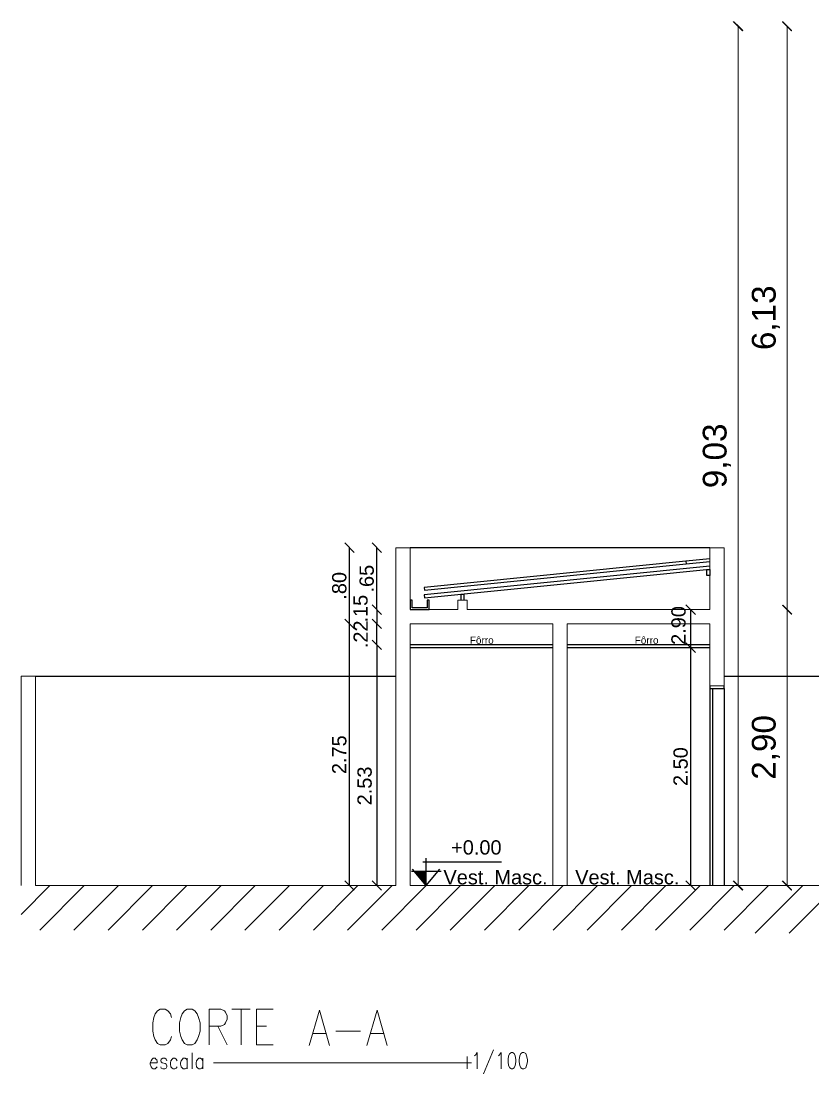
# Model space of a CAD drawing. Extents: x 3377 to 3790, y 1673 to 1846.
# Drawn here: x 3505.01 to 3513.33, y 1760.42 to 1771.48 of the extents above; entities that cross this region are included whole.
import ezdxf

# ---------------------------------------------------------------- set-up
doc = ezdxf.new("R2010")
doc.units = 0
doc.header["$LTSCALE"] = 2
doc.header["$PDMODE"] = 32
doc.layers.add('. TEXTO', color=7, linetype='Continuous', lineweight=0)
for name, color, linetype in [('A-PARED', 4, 'Continuous'), ('Hach', 8, 'Continuous'), ('LCL - COTAS', 30, 'Continuous'), ('LCL-NIVEL', 1, 'Continuous'), ('PDF7_07-HACHURIADO', 7, 'Continuous'), ('PDF7_A_Prancha', 7, 'Continuous'), ('PDF7_Text', 7, 'Continuous'), ('PDF9_A_Prancha', 7, 'Continuous')]:
    doc.layers.add(name, color=color, linetype=linetype)
for name, color, linetype, true_color in [('PDF7_0', 7, 'Continuous', 0xc6c6c6), ('PDF7_13-CORTE', 7, 'Continuous', 0xe3e3e3), ('PDF7_COTAS', 7, 'Continuous', 0x8e8e8e)]:
    doc.layers.add(name, color=color, linetype=linetype, true_color=true_color)
doc.styles.add('75_R80', font='arial.ttf', dxfattribs={"height": 0.15})
doc.styles.add('Annotative', font='arial.ttf')
doc.styles.add('PDF Arial', font='arial.ttf')
doc.styles.add('ROMANS', font='arial.ttf')
doc.dimstyles.new('1-100', dxfattribs={"dimtxt": 0.15, "dimasz": 0.1, "dimexe": 0.05, "dimexo": 0.1, "dimgap": 0.03, "dimtad": 1, "dimzin": 5, "dimdsep": 46, "dimtxsty": 'ROMANS', "dimblk": 'OBLIQUE', "dimcen": 0, "dimse1": 1, "dimse2": 1, "dimclrd": 256, "dimclre": 256, "dimclrt": 2, "dimadec": 0, "dimazin": 0, "dimtfac": 1, "dimtofl": 0, "dimtmove": 2, "dimatfit": 3, "dimldrblk": 'OBLIQUE', "dimfxl": 0.04, "dimtolj": 1, "dimtzin": 1, "dimarcsym": 0})

# ---------------------------------------------------------------- blocks, each defined once
blk = doc.blocks.new('A$C59615442')
at = {"color": 1}
blk.add_line((0.15, 2.07), (0.15, 0), dxfattribs=at)
at = {"layer": 'A-PARED', "color": 2}
for points in [[(0, 2.1), (0, 2.07), (0.15, 2.07), (0.15, 2.1)], [(0, 2.07), (0, 0)], [(0.03, 2.07), (0.03, 0)]]:
    blk.add_lwpolyline(points, dxfattribs=at)
blk = doc.blocks.new('A$C2e56613c')
blk.add_blockref('A$C59615442', (0, 0))
blk = doc.blocks.new('nivel corte')
at = {"color": 1}
for p, q in [((-0.038, 0.249), (0.791, 0.249)), ((0, 0), (0, 0.287)), ((-0.155, 0.15), (0.155, 0.15)), ((0, 0), (-0.144, 0.174)), ((0, 0.141), (-0.117, 0.141)), ((0, 0.131), (-0.109, 0.131)), ((0, 0.122), (-0.101, 0.122)), ((0, 0.113), (-0.093, 0.113)), ((0, 0), (0.144, 0.174)), ((0, 0.103), (-0.086, 0.103)), ((0, 0.094), (-0.078, 0.094)), ((0, 0.084), (-0.07, 0.084)), ((0, 0.075), (-0.062, 0.075)), ((0, 0.066), (-0.054, 0.066)), ((0, 0.056), (-0.047, 0.056)), ((0, 0.047), (-0.039, 0.047)), ((0, 0.038), (-0.031, 0.038)), ((0, 0.028), (-0.023, 0.028)), ((0, 0.019), (-0.016, 0.019)), ((0, 0.009), (-0.008, 0.009))]:
    blk.add_line(p, q, dxfattribs=at)
blk = doc.blocks.new('_Oblique')
at = {"color": 0, "linetype": 'ByBlock', "lineweight": -2}
blk.add_line((-0.5, -0.5), (0.5, 0.5), dxfattribs=at)
blk = doc.blocks.new('*D809')
at = {"layer": 'Defpoints', "color": 0, "transparency": 16777216}
for p in [(3512.05, 1764.898), (3512.4, 1764.898), (3512.4, 1762.398)]:
    blk.add_point(p, dxfattribs=at)
at = {"layer": 'LCL - COTAS', "lineweight": -2, "transparency": 16777216}
blk.add_line((3512.05, 1762.398), (3512.05, 1764.898), dxfattribs=at)
at = {"layer": 'LCL - COTAS', "lineweight": -2, "transparency": 16777216, "xscale": 0.1, "yscale": 0.1, "zscale": 0.1}
for p, rotation in [((3512.05, 1764.898), 90), ((3512.05, 1762.398), 270)]:
    blk.add_blockref('_Oblique', p, dxfattribs=dict(at, rotation=rotation))
at = {"layer": 'LCL - COTAS', "color": 2, "transparency": 16777216, "insert": (3511.944, 1763.648), "char_height": 0.15, "attachment_point": 5, "rotation": 90, "style": 'Annotative'}
blk.add_mtext('\\A1;2.50', dxfattribs=at)
blk = doc.blocks.new('*D810')
at = {"layer": 'Defpoints', "color": 0, "transparency": 16777216}
for p in [(3509.1, 1764.928), (3508.75, 1762.398), (3512.4, 1762.398)]:
    blk.add_point(p, dxfattribs=at)
at = {"layer": 'LCL - COTAS', "lineweight": -2, "transparency": 16777216}
blk.add_line((3508.75, 1764.928), (3508.75, 1762.398), dxfattribs=at)
at = {"layer": 'LCL - COTAS', "lineweight": -2, "transparency": 16777216, "xscale": 0.1, "yscale": 0.1, "zscale": 0.1}
for p, rotation in [((3508.75, 1764.928), 90), ((3508.75, 1762.398), 270)]:
    blk.add_blockref('_Oblique', p, dxfattribs=dict(at, rotation=rotation))
at = {"layer": 'LCL - COTAS', "color": 2, "transparency": 16777216, "insert": (3508.622, 1763.445), "char_height": 0.15, "attachment_point": 5, "rotation": 90, "style": 'Annotative'}
blk.add_mtext('\\A1;2.53', dxfattribs=at)
blk = doc.blocks.new('*D811')
at = {"layer": 'Defpoints', "color": 0, "transparency": 16777216}
for p in [(3509.1, 1765.298), (3512.05, 1765.298), (3512.4, 1762.398)]:
    blk.add_point(p, dxfattribs=at)
at = {"layer": 'LCL - COTAS', "lineweight": -2, "transparency": 16777216}
blk.add_line((3512.05, 1762.398), (3512.05, 1765.298), dxfattribs=at)
at = {"layer": 'LCL - COTAS', "lineweight": -2, "transparency": 16777216, "xscale": 0.1, "yscale": 0.1, "zscale": 0.1}
for p, rotation in [((3512.05, 1765.298), 90), ((3512.05, 1762.398), 270)]:
    blk.add_blockref('_Oblique', p, dxfattribs=dict(at, rotation=rotation))
at = {"layer": 'LCL - COTAS', "color": 2, "transparency": 16777216, "insert": (3511.922, 1765.131), "char_height": 0.15, "attachment_point": 5, "rotation": 90, "style": 'Annotative'}
blk.add_mtext('\\A1;2.90', dxfattribs=at)
blk = doc.blocks.new('*D812')
at = {"layer": 'Defpoints', "color": 0, "transparency": 16777216}
for p in [(3508.75, 1765.948), (3509.1, 1765.948), (3509.1, 1765.298)]:
    blk.add_point(p, dxfattribs=at)
at = {"layer": 'LCL - COTAS', "lineweight": -2, "transparency": 16777216}
blk.add_line((3508.75, 1765.298), (3508.75, 1765.948), dxfattribs=at)
at = {"layer": 'LCL - COTAS', "lineweight": -2, "transparency": 16777216, "xscale": 0.1, "yscale": 0.1, "zscale": 0.1}
for p, rotation in [((3508.75, 1765.948), 90), ((3508.75, 1765.298), 270)]:
    blk.add_blockref('_Oblique', p, dxfattribs=dict(at, rotation=rotation))
at = {"layer": 'LCL - COTAS', "color": 2, "transparency": 16777216, "insert": (3508.644, 1765.623), "char_height": 0.15, "attachment_point": 5, "rotation": 90, "style": 'Annotative'}
blk.add_mtext('\\A1;.65', dxfattribs=at)
blk = doc.blocks.new('*D813')
at = {"layer": 'Defpoints', "color": 0, "transparency": 16777216}
for p in [(3508.463, 1765.148), (3509.1, 1765.148), (3509.1, 1762.398)]:
    blk.add_point(p, dxfattribs=at)
at = {"layer": 'LCL - COTAS', "lineweight": -2, "transparency": 16777216}
blk.add_line((3508.463, 1762.398), (3508.463, 1765.148), dxfattribs=at)
at = {"layer": 'LCL - COTAS', "lineweight": -2, "transparency": 16777216, "xscale": 0.1, "yscale": 0.1, "zscale": 0.1}
for p, rotation in [((3508.463, 1765.148), 90), ((3508.463, 1762.398), 270)]:
    blk.add_blockref('_Oblique', p, dxfattribs=dict(at, rotation=rotation))
at = {"layer": 'LCL - COTAS', "color": 2, "transparency": 16777216, "insert": (3508.356, 1763.773), "char_height": 0.15, "attachment_point": 5, "rotation": 90, "style": 'Annotative'}
blk.add_mtext('\\A1;2.75', dxfattribs=at)
blk = doc.blocks.new('*D814')
at = {"layer": 'Defpoints', "color": 0, "transparency": 16777216}
for p in [(3508.463, 1765.948), (3509.1, 1765.948), (3509.1, 1765.148)]:
    blk.add_point(p, dxfattribs=at)
at = {"layer": 'LCL - COTAS', "lineweight": -2, "transparency": 16777216}
blk.add_line((3508.463, 1765.148), (3508.463, 1765.948), dxfattribs=at)
at = {"layer": 'LCL - COTAS', "lineweight": -2, "transparency": 16777216, "xscale": 0.1, "yscale": 0.1, "zscale": 0.1}
for p, rotation in [((3508.463, 1765.948), 90), ((3508.463, 1765.148), 270)]:
    blk.add_blockref('_Oblique', p, dxfattribs=dict(at, rotation=rotation))
at = {"layer": 'LCL - COTAS', "color": 2, "transparency": 16777216, "insert": (3508.356, 1765.548), "char_height": 0.15, "attachment_point": 5, "rotation": 90, "style": 'Annotative'}
blk.add_mtext('\\A1;.80', dxfattribs=at)
blk = doc.blocks.new('*D877')
at = {"layer": 'Defpoints', "color": 0, "transparency": 16777216}
for p in [(3509.1, 1765.298), (3508.75, 1765.148), (3509.1, 1765.148)]:
    blk.add_point(p, dxfattribs=at)
at = {"layer": 'LCL - COTAS', "lineweight": -2, "transparency": 16777216}
blk.add_line((3508.75, 1765.298), (3508.75, 1765.148), dxfattribs=at)
at = {"layer": 'LCL - COTAS', "lineweight": -2, "transparency": 16777216, "xscale": 0.1, "yscale": 0.1, "zscale": 0.1}
for p, rotation in [((3508.75, 1765.298), 90), ((3508.75, 1765.148), 270)]:
    blk.add_blockref('_Oblique', p, dxfattribs=dict(at, rotation=rotation))
at = {"layer": 'LCL - COTAS', "color": 2, "transparency": 16777216, "insert": (3508.579, 1765.308), "char_height": 0.15, "attachment_point": 5, "rotation": 90, "style": 'Annotative'}
blk.add_mtext('\\A1;.15', dxfattribs=at)
blk = doc.blocks.new('*D878')
at = {"layer": 'Defpoints', "color": 0, "transparency": 16777216}
for p in [(3508.75, 1765.148), (3509.1, 1765.148), (3509.1, 1764.928)]:
    blk.add_point(p, dxfattribs=at)
at = {"layer": 'LCL - COTAS', "lineweight": -2, "transparency": 16777216}
blk.add_line((3508.75, 1764.928), (3508.75, 1765.148), dxfattribs=at)
at = {"layer": 'LCL - COTAS', "lineweight": -2, "transparency": 16777216, "xscale": 0.1, "yscale": 0.1, "zscale": 0.1}
for p, rotation in [((3508.75, 1765.148), 90), ((3508.75, 1764.928), 270)]:
    blk.add_blockref('_Oblique', p, dxfattribs=dict(at, rotation=rotation))
at = {"layer": 'LCL - COTAS', "color": 2, "transparency": 16777216, "insert": (3508.58, 1765.038), "char_height": 0.15, "attachment_point": 5, "rotation": 90, "style": 'Annotative'}
blk.add_mtext('\\A1;.22', dxfattribs=at)

msp = doc.modelspace()

# ---------------------------------------------------------------- linework, layer by layer
at = {"color": 1}
for p, q in [((3512.25, 1765.948), (3509.1, 1765.948)), ((3505.161, 1764.598), (3508.95, 1764.598)), ((3512.4, 1764.598), (3513.832, 1764.598))]:
    msp.add_line(p, q, dxfattribs=at)
at = {"layer": 'A-PARED', "color": 3}
msp.add_lwpolyline([(3512.25, 1765.753), (3509.247, 1765.452), (3509.25, 1765.423), (3512.25, 1765.723)], dxfattribs=at)
at = {"layer": 'A-PARED', "color": 2}
msp.add_lwpolyline([(3512.22, 1765.656), (3512.22, 1765.72), (3512.25, 1765.72), (3512.25, 1765.656)], close=True, dxfattribs=at)
msp.add_lwpolyline([(3509.635, 1765.398), (3509.635, 1765.461), (3509.665, 1765.461), (3509.665, 1765.398)], dxfattribs=at)
at = {"layer": 'Hach', "color": 9}
for p, q in [((3510.6, 1764.928), (3509.1, 1764.928)), ((3510.6, 1764.898), (3509.1, 1764.898)), ((3512.25, 1764.928), (3510.75, 1764.928)), ((3512.25, 1764.898), (3510.75, 1764.898))]:
    msp.add_line(p, q, dxfattribs=at)
msp.add_lwpolyline([(3512.25, 1765.833), (3511.998, 1765.808), (3512.001, 1765.778), (3512.25, 1765.803)], dxfattribs=at)
at = {"layer": 'Hach'}
msp.add_lwpolyline([(3511.998, 1765.808), (3509.247, 1765.532), (3509.25, 1765.503), (3512.001, 1765.778)], dxfattribs=at)
msp.add_lwpolyline([(3509.28, 1765.398), (3509.28, 1765.318), (3509.12, 1765.318), (3509.12, 1765.398), (3509.1, 1765.398), (3509.1, 1765.298), (3509.3, 1765.298), (3509.3, 1765.398)], close=True, dxfattribs=at)
at = {"layer": 'PDF7_0', "color": 7, "transparency": 33554559}
for points in [[(3512.605, 1771.385), (3512.491, 1771.474), (3512.504, 1771.483)], [(3512.593, 1771.373), (3512.605, 1771.385), (3512.491, 1771.474)], [(3513.117, 1771.385), (3513.007, 1771.474), (3513.02, 1771.483)], [(3513.109, 1771.373), (3513.117, 1771.385), (3513.007, 1771.474)], [(3513.117, 1765.254), (3513.007, 1765.343), (3513.02, 1765.351)], [(3513.02, 1765.351), (3513.007, 1765.343), (3513.117, 1765.254)], [(3513.109, 1765.241), (3513.117, 1765.254), (3513.007, 1765.343)], [(3513.007, 1765.343), (3513.117, 1765.254), (3513.109, 1765.241)], [(3512.503, 1762.453), (3512.491, 1762.444), (3512.605, 1762.355)], [(3512.491, 1762.444), (3512.605, 1762.355), (3512.592, 1762.343)], [(3513.019, 1762.453), (3513.007, 1762.444), (3513.117, 1762.355)], [(3513.007, 1762.444), (3513.117, 1762.355), (3513.108, 1762.343)]]:
    msp.add_solid(points, dxfattribs=at)
at = {"layer": 'PDF7_07-HACHURIADO', "lineweight": 0}
for points in [[(3505.01, 1762.094), (3505.313, 1762.398)], [(3508.95, 1762.398), (3505.161, 1762.398)], [(3505.206, 1761.931), (3505.673, 1762.398)], [(3505.566, 1761.931), (3506.033, 1762.398)], [(3505.926, 1761.931), (3506.393, 1762.398)], [(3506.285, 1761.931), (3506.752, 1762.398)], [(3506.645, 1761.931), (3507.112, 1762.398)], [(3507.005, 1761.931), (3507.472, 1762.398)], [(3507.364, 1761.931), (3507.831, 1762.398)], [(3507.724, 1761.931), (3508.191, 1762.398)], [(3508.084, 1761.931), (3508.551, 1762.398)], [(3508.443, 1761.931), (3508.91, 1762.398)], [(3508.803, 1761.931), (3509.27, 1762.398)], [(3509.163, 1761.931), (3509.63, 1762.398)], [(3509.522, 1761.931), (3509.99, 1762.398)], [(3509.882, 1761.931), (3510.349, 1762.398)], [(3510.242, 1761.931), (3510.709, 1762.398)], [(3510.602, 1761.931), (3511.069, 1762.398)], [(3510.961, 1761.931), (3511.428, 1762.398)], [(3511.321, 1761.931), (3511.788, 1762.398)], [(3511.681, 1761.931), (3512.148, 1762.398)], [(3512.04, 1761.931), (3512.507, 1762.398)], [(3512.4, 1761.931), (3512.867, 1762.398)], [(3512.727, 1761.898), (3513.227, 1762.398)], [(3513.083, 1761.898), (3513.586, 1762.398)]]:
    msp.add_lwpolyline(points, dxfattribs=at)
at = {"layer": 'PDF7_13-CORTE', "color": 4, "lineweight": 0}
msp.add_lwpolyline([(3512.4, 1762.398), (3509.1, 1762.398), (3509.1, 1765.148), (3510.6, 1765.148), (3510.6, 1762.398), (3510.75, 1762.398), (3510.75, 1765.148), (3512.25, 1765.148), (3512.25, 1764.498), (3512.4, 1764.498), (3512.4, 1765.948), (3512.25, 1765.948), (3512.25, 1765.298), (3509.7, 1765.298), (3509.7, 1765.398), (3509.6, 1765.398), (3509.6, 1765.298), (3509.1, 1765.298), (3509.1, 1765.948), (3508.95, 1765.948), (3508.95, 1762.398)], dxfattribs=at)
at = {"layer": 'PDF7_13-CORTE', "color": 7, "lineweight": 0}
for points in [[(3513.984, 1765.296), (3513.832, 1765.296), (3513.832, 1762.398), (3512.4, 1762.398)], [(3505.01, 1762.398), (3505.01, 1764.598), (3505.161, 1764.598), (3505.161, 1762.398)]]:
    msp.add_lwpolyline(points, dxfattribs=at)
at = {"layer": 'PDF7_A_Prancha', "color": 1, "lineweight": 0}
for points in [[(3506.592, 1761.011), (3506.58, 1761.049), (3506.554, 1761.083), (3506.525, 1761.1), (3506.474, 1761.1), (3506.444, 1761.083), (3506.419, 1761.049), (3506.406, 1761.011), (3506.394, 1760.956), (3506.394, 1760.867), (3506.406, 1760.812), (3506.419, 1760.778), (3506.444, 1760.74), (3506.474, 1760.723), (3506.525, 1760.723), (3506.554, 1760.74), (3506.58, 1760.778), (3506.592, 1760.812)], [(3506.986, 1760.723), (3506.986, 1761.1), (3507.109, 1761.1), (3507.147, 1761.083), (3507.159, 1761.066), (3507.176, 1761.028), (3507.176, 1760.994), (3507.159, 1760.956), (3507.147, 1760.939), (3507.109, 1760.922), (3506.986, 1760.922)], [(3507.227, 1761.1), (3507.418, 1761.1)], [(3507.324, 1761.1), (3507.324, 1760.723)], [(3507.659, 1760.723), (3507.485, 1760.723), (3507.485, 1761.1), (3507.659, 1761.1)], [(3507.079, 1760.922), (3507.176, 1760.723)], [(3507.485, 1760.922), (3507.591, 1760.922)], [(3508.318, 1760.869), (3508.578, 1760.869)], [(3506.808, 1760.639), (3506.808, 1760.474)], [(3509.774, 1760.609), (3509.787, 1760.617), (3509.804, 1760.643), (3509.804, 1760.474)], [(3509.978, 1760.672), (3509.872, 1760.419)], [(3510.028, 1760.609), (3510.037, 1760.617), (3510.058, 1760.643), (3510.058, 1760.474)], [(3506.368, 1760.537), (3506.44, 1760.537), (3506.44, 1760.55), (3506.436, 1760.567), (3506.427, 1760.575), (3506.419, 1760.584), (3506.398, 1760.584), (3506.389, 1760.575), (3506.377, 1760.558), (3506.368, 1760.537), (3506.368, 1760.52), (3506.377, 1760.495), (3506.389, 1760.478), (3506.398, 1760.474), (3506.419, 1760.474), (3506.427, 1760.478), (3506.44, 1760.495)], [(3506.542, 1760.558), (3506.537, 1760.575), (3506.52, 1760.584), (3506.499, 1760.584), (3506.482, 1760.575), (3506.478, 1760.558), (3506.482, 1760.546), (3506.495, 1760.537), (3506.525, 1760.529), (3506.537, 1760.52), (3506.542, 1760.503), (3506.542, 1760.495), (3506.537, 1760.478), (3506.52, 1760.474), (3506.499, 1760.474), (3506.482, 1760.478), (3506.478, 1760.495)], [(3506.652, 1760.558), (3506.639, 1760.575), (3506.626, 1760.584), (3506.609, 1760.584), (3506.597, 1760.575), (3506.584, 1760.558), (3506.58, 1760.537), (3506.58, 1760.52), (3506.584, 1760.495), (3506.597, 1760.478), (3506.609, 1760.474), (3506.626, 1760.474), (3506.639, 1760.478), (3506.652, 1760.495)], [(3506.757, 1760.558), (3506.749, 1760.575), (3506.736, 1760.584), (3506.715, 1760.584), (3506.707, 1760.575), (3506.694, 1760.558), (3506.685, 1760.537), (3506.685, 1760.52), (3506.694, 1760.495), (3506.707, 1760.478), (3506.715, 1760.474), (3506.736, 1760.474), (3506.749, 1760.478), (3506.757, 1760.495)], [(3506.757, 1760.584), (3506.757, 1760.474)], [(3506.922, 1760.558), (3506.91, 1760.575), (3506.897, 1760.584), (3506.88, 1760.584), (3506.867, 1760.575), (3506.855, 1760.558), (3506.85, 1760.537), (3506.85, 1760.52), (3506.855, 1760.495), (3506.867, 1760.478), (3506.88, 1760.474), (3506.897, 1760.474), (3506.91, 1760.478), (3506.922, 1760.495)], [(3506.922, 1760.584), (3506.922, 1760.474)], [(3507.032, 1760.537), (3509.745, 1760.537)], [(3509.698, 1760.601), (3509.698, 1760.474)]]:
    msp.add_lwpolyline(points, dxfattribs=at)
for points in [[(3506.757, 1761.1), (3506.728, 1761.083), (3506.702, 1761.049), (3506.69, 1761.011), (3506.677, 1760.956), (3506.677, 1760.867), (3506.69, 1760.812), (3506.702, 1760.778), (3506.728, 1760.74), (3506.757, 1760.723), (3506.808, 1760.723), (3506.838, 1760.74), (3506.863, 1760.778), (3506.876, 1760.812), (3506.893, 1760.867), (3506.893, 1760.956), (3506.876, 1761.011), (3506.863, 1761.049), (3506.838, 1761.083), (3506.808, 1761.1)], [(3510.164, 1760.643), (3510.147, 1760.634), (3510.134, 1760.609), (3510.13, 1760.571), (3510.13, 1760.545), (3510.134, 1760.507), (3510.147, 1760.482), (3510.164, 1760.474), (3510.176, 1760.474), (3510.193, 1760.482), (3510.206, 1760.507), (3510.21, 1760.545), (3510.21, 1760.571), (3510.206, 1760.609), (3510.193, 1760.634), (3510.176, 1760.643)], [(3510.282, 1760.643), (3510.265, 1760.634), (3510.253, 1760.609), (3510.248, 1760.571), (3510.248, 1760.545), (3510.253, 1760.507), (3510.265, 1760.482), (3510.282, 1760.474), (3510.295, 1760.474), (3510.316, 1760.482), (3510.325, 1760.507), (3510.333, 1760.545), (3510.333, 1760.571), (3510.325, 1760.609), (3510.316, 1760.634), (3510.295, 1760.643)]]:
    msp.add_lwpolyline(points, close=True, dxfattribs=at)
at = {"layer": 'PDF7_COTAS', "color": 7, "lineweight": 0}
for points in [[(3512.55, 1771.428), (3512.55, 1762.398)], [(3513.062, 1771.428), (3513.062, 1765.296), (3513.062, 1762.398)]]:
    msp.add_lwpolyline(points, dxfattribs=at)
at = {"layer": 'PDF9_A_Prancha', "color": 1, "lineweight": 0}
for points in [[(3508.039, 1760.716), (3508.148, 1761.09), (3508.253, 1760.716)], [(3508.645, 1760.716), (3508.754, 1761.09), (3508.859, 1760.716)], [(3508.081, 1760.842), (3508.216, 1760.842)], [(3508.687, 1760.842), (3508.821, 1760.842)]]:
    msp.add_lwpolyline(points, dxfattribs=at)

# ---------------------------------------------------------------- block references
msp.add_blockref('A$C2e56613c', (3512.25, 1762.398))
at = {"layer": 'LCL-NIVEL'}
msp.add_blockref('nivel corte', (3509.27, 1762.398), dxfattribs=at)

# ---------------------------------------------------------------- texts
at = {"layer": '. TEXTO', "style": '75_R80'}
for p in [(3509.728, 1764.939), (3511.461, 1764.939)]:
    msp.add_text('Fôrro', height=0.075, dxfattribs=at).set_placement(p)
at = {"layer": 'LCL-NIVEL', "color": 2, "char_height": 0.15, "attachment_point": 9, "style": 'Annotative'}
for s, insert in [('+0.00', (3510.061, 1762.722)), ('Vest. Masc.', (3510.545, 1762.408)), ('Vest. Masc.', (3511.93, 1762.408))]:
    msp.add_mtext(s, dxfattribs=dict(at, insert=insert))
at = {"layer": 'PDF7_Text', "char_height": 0.25, "attachment_point": 7, "rotation": 89.9962, "style": 'PDF Arial'}
for s, insert in [('6,13', (3512.989, 1768.025)), ('9,03', (3512.473, 1766.574)), ('2,90', (3512.989, 1763.51))]:
    msp.add_mtext(s, dxfattribs=dict(at, insert=insert))

# ---------------------------------------------------------------- dimensions: what is measured, and where the dimension line sits
at = {"layer": 'LCL - COTAS'}
for base, p1, p2, picture, middle in [((3508.463, 1765.948), (3509.1, 1765.148), (3509.1, 1765.948), '*D814', (3508.356, 1765.548)), ((3508.75, 1765.948), (3509.1, 1765.298), (3509.1, 1765.948), '*D812', (3508.644, 1765.623)), ((3508.463, 1765.148), (3509.1, 1762.398), (3509.1, 1765.148), '*D813', (3508.356, 1763.773)), ((3508.75, 1765.148), (3509.1, 1764.928), (3509.1, 1765.148), '*D878', (3508.58, 1765.038)), ((3512.05, 1764.898), (3512.4, 1762.398), (3512.4, 1764.898), '*D809', (3511.944, 1763.648))]:
    dim = msp.add_linear_dim(base=base, p1=p1, p2=p2, angle=90, dimstyle='1-100', override={"dimtxsty": 'Annotative'}, dxfattribs=at)
    dim.commit()
    dim.dimension.update_dxf_attribs({"geometry": picture, "text_midpoint": middle})
for base, p1, p2, picture, middle in [((3508.75, 1765.148), (3509.1, 1765.298), (3509.1, 1765.148), '*D877', (3508.579, 1765.308)), ((3512.05, 1765.298), (3512.4, 1762.398), (3509.1, 1765.298), '*D811', (3511.922, 1765.131)), ((3508.75, 1762.398), (3509.1, 1764.928), (3512.4, 1762.398), '*D810', (3508.622, 1763.445))]:
    dim = msp.add_linear_dim(base=base, p1=p1, p2=p2, angle=90, dimstyle='1-100', override={"dimtxsty": 'Annotative'}, dxfattribs=at)
    dim.commit()
    dim.dimension.update_dxf_attribs({"geometry": picture, "text_midpoint": middle, "dimtype": 160})

doc.saveas('drawing.dxf')
